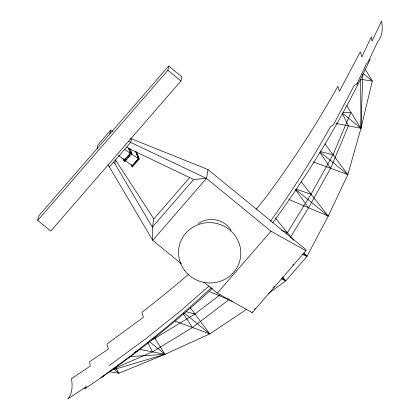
<?xml version="1.0" encoding="UTF-8"?>
<svg xmlns="http://www.w3.org/2000/svg" width="420" height="420" viewBox="0 0 420 420"><rect width="100%" height="100%" fill="white"/><g stroke="black" fill="none" stroke-linecap="round" stroke-linejoin="round"><path stroke-width="0.63" d="M268.433 293.506L285.779 280.854L306.957 256.431L328.225 216.079L347.828 174.652L360.943 128.31L362.843 74.209M37.737 220.395L38.504 216.158L168.677 66.04L181.713 76.708L180.941 80.945L50.773 231.063L37.737 220.395L167.905 70.282L168.677 66.04M97.314 148.339L97.949 144.827L110.507 130.347L112.896 131.308M109.867 133.859L110.507 130.347M203.674 282.004L217.292 293.144L252.226 312.659L305.933 250.719L271 231.21L206.435 178.395L193.667 179.482L152.35 227.136L114.823 163.564L115.484 159.925L153.846 218.904L152.35 227.136L152.728 240.329L181.482 263.849M131.418 138.758L130.783 142.27L109.405 166.929L152.728 240.329L206.435 178.395L208.037 169.575L130.226 138.28M252.226 312.659L252.394 311.729M305.933 250.719L306.101 249.795L208.037 169.575M335.979 123.433L360.943 128.31L372.309 81.039L365.106 69.017M286.109 234.108L287.38 232.643L311.036 194.245L333.029 154.775L350.921 112.34L343.14 112.633M290.409 237.274L308.574 207.779L330.566 168.304L348.458 125.874L342.127 113.258M370.235 59.157C343.245 116.749 310.296 171.528 272.706 222.821M357 84.089L357.604 82.945M130.142 148.701L131.954 153.431L124.829 161.653L123.9 160.944L130.988 152.775L129.428 148.712M125.48 160.96L125.36 160.65L126.625 159.196M127.885 157.742L129.565 155.799M125.36 160.65L132.09 165.784L138.29 158.634L135.613 151.657M136.595 152.082L139.277 159.08L132.552 166.834L131.943 166.399L138.668 158.639L135.986 151.641M153.846 218.904L189.625 177.639M217.292 293.144L271 231.21M254.546 309.251L255.402 308.259M273.446 287.453L274.307 286.461M292.782 265.156L293.643 264.164M188.585 274.26A1063.997 1029.168 10.3 0 1 141.897 312.249L143.409 317.31L106.932 344.038L108.444 349.099L89.617 361.683L90.279 366.098L71.453 378.677C72.644 385.487 72.539 393.556 67.757 399L86.588 386.421L84.698 388.747C128.767 359.804 170.011 326.739 209.16 291.475L212.462 288.314M209.129 285.894L181.104 310.438L145.871 338.688L109.389 365.421M150.785 340.147L154.948 338.342L194.959 314.002L220.374 294.567M112.655 369.185L152.492 351.876L192.497 327.532L228.805 299.775L228.044 298.715M109.242 371.794L118.944 373.233L164.971 354.317L209.759 333.879L246.818 309.162M103.525 376.168L100.805 377.758L137.282 351.031L134.563 352.627A1063.997 1029.168 10.3 0 0 211.386 287.569M110.439 370.577L164.971 354.317L154.256 337.239M129.255 356.654L164.971 354.317L149.389 341.565M153.001 338.415L154.948 338.342M140.007 349.435L164.971 354.317M320.434 151.536L333.029 154.775M186.144 311.735L194.959 314.002M295.995 189.142L311.036 194.245M313.31 161.957L347.828 174.652L324.849 143.787M175.24 321.185L209.759 333.879L190.286 307.724M281.374 230.239L287.38 232.643M128.394 141.309L206.435 178.395M288.929 199.479L328.225 216.079L301.04 181.555M209.16 291.475L232.974 301.534M302.316 254.273L306.957 256.431L304.043 252.887M281.137 278.696L285.779 280.854L282.445 276.806M193.667 179.482L128.147 148.197L126.756 146.916M130.988 152.775L131.954 153.431M124.598 149.347L130.279 153.2L124.436 159.941L118.508 155.421M138.29 158.634L131.25 153.862L131.371 154.172M138.668 158.639L139.277 159.08M132.09 165.784L132.699 166.22M363.263 73.636L372.309 81.039L360.67 79.317L360.943 128.31L342.342 113.096M320.177 152.035L347.828 174.652M167.905 70.282L180.941 80.945M295.806 189.562L328.225 216.079M303.44 253.554L306.957 256.431M282.261 277.977L285.779 280.854M184.118 312.905L209.759 333.879M113.411 368.707L118.944 373.233L115.337 367.222M113.431 162.283L114.823 163.564M275.305 217.97L293.627 240.235M295.559 189.793L308.574 207.779M319.882 152.281L330.566 168.304M183.241 313.645L192.497 327.532M107.982 164.74L109.405 166.929M346.773 105.73L360.943 128.31M147.887 342.699L152.492 351.876M137.114 154.423L138.007 156.744M128.215 147.819L130.399 153.515M131.885 165.086L132.552 166.834M131.276 164.645L131.943 166.399M123.974 158.75L124.551 160.256M123.008 158.624L123.9 160.944M270.48 221.293A1063.997 1029.168 10.3 0 0 330.53 126.62L333.254 125.029L354.17 85.564L356.895 83.974L366.455 63.809L368.345 61.483L377.906 41.323C382.688 35.879 382.793 27.809 381.602 21L372.036 41.16L371.375 36.745L361.814 56.905L360.297 51.844L339.381 91.308L337.869 86.247A1063.997 1029.168 10.3 0 1 264.779 198.739A429.86 415.79 10.3 0 1 256.127 209.191M198.408 223.519A22.691 21.945 10.3 0 1 231.158 230.344M184.48 270.249A31.159 30.14 10.3 0 0 238.103 265.398A31.159 30.14 10.3 0 0 206.414 222.758A31.159 30.14 10.3 0 0 184.48 270.249"/></g></svg>
